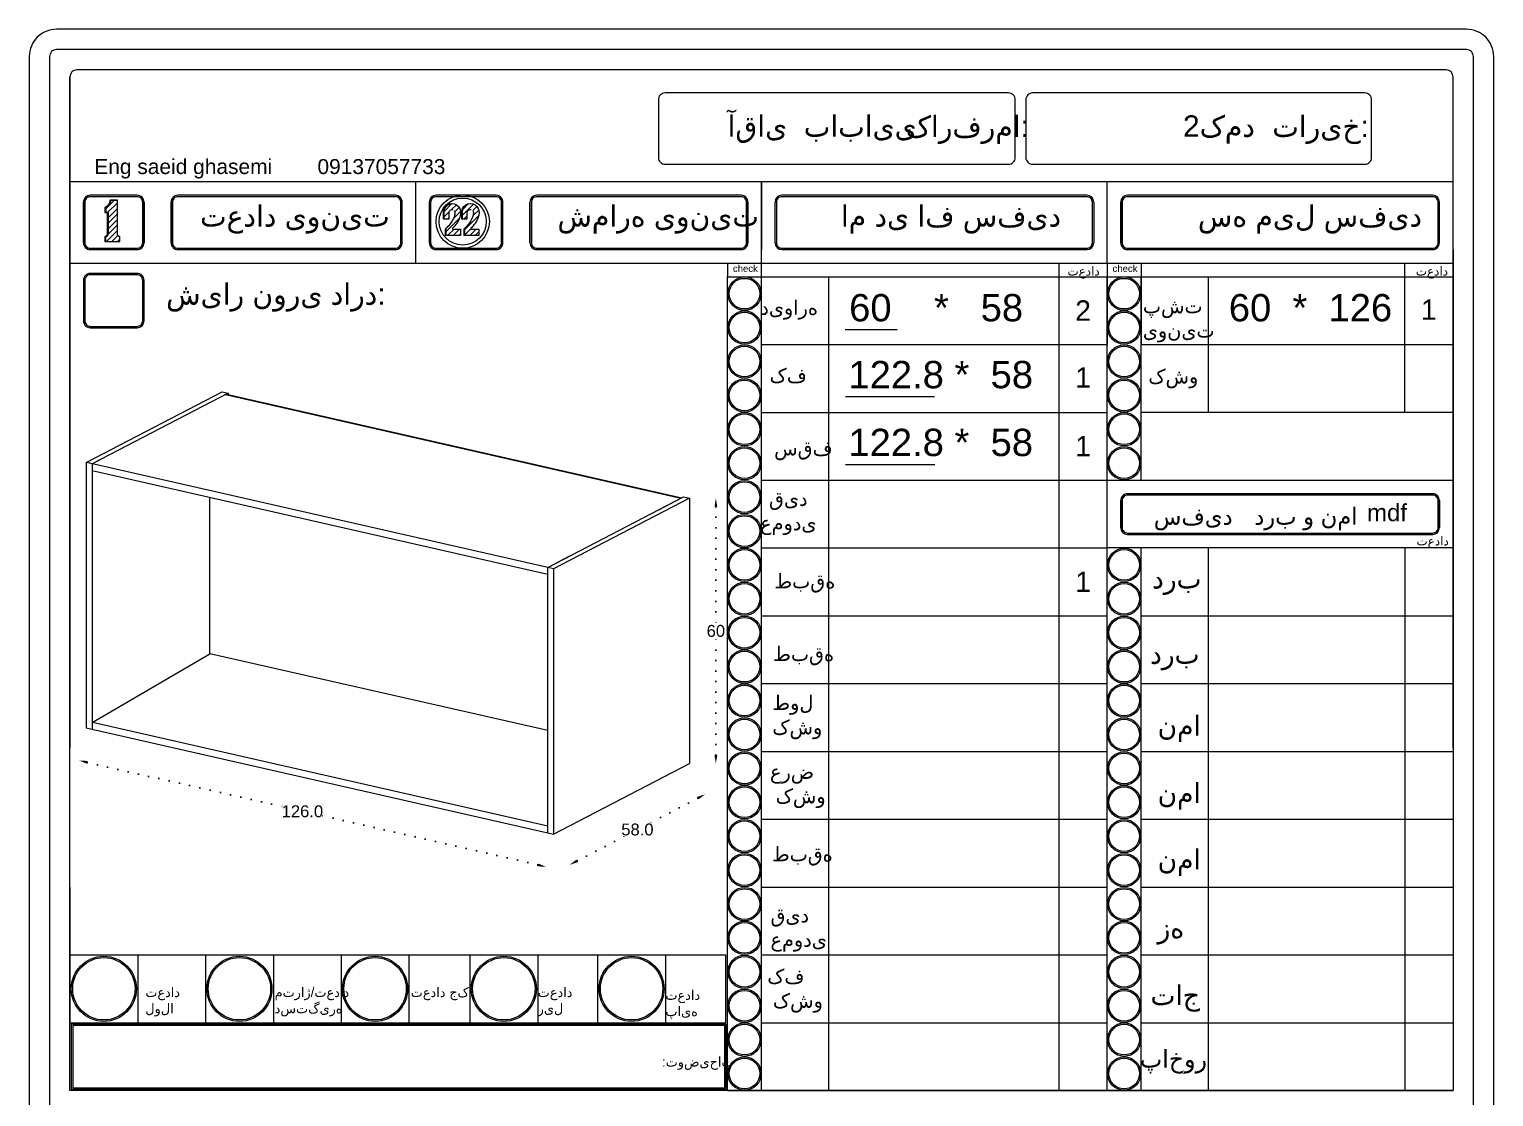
# Model space of a CAD drawing. Header units: inches. Extents: x 9 to 4094, y 4 to 1401.
# Drawn here: x 3194 to 3626, y 925.8 to 1240.6 of the extents above; entities that cross this region are included whole.
import ezdxf

# ---------------------------------------------------------------- set-up
doc = ezdxf.new("R2010")
doc.units = ezdxf.units.IN
doc.header["$MEASUREMENT"] = 0
doc.linetypes.add('ACAD_ISO07W100', pattern=[3, 0, -3])
doc.styles.get("Standard").update_dxf_attribs({"font": 'arial.ttf'})
doc.dimstyles.get("Standard").update_dxf_attribs({"dimtxt": 3.5, "dimasz": 2.5, "dimexe": 0.18, "dimexo": 0.0625, "dimgap": 0.09, "dimtad": 0, "dimtih": 1, "dimtoh": 1, "dimdec": 1, "dimzin": 0, "dimdsep": 46, "dimtxsty": 'Standard', "dimcen": 0.09, "dimse1": 1, "dimse2": 1, "dimadec": 0, "dimazin": 0, "dimtfac": 1, "dimtdec": 1, "dimtix": 1, "dimtofl": 0, "dimtmove": 0, "dimatfit": 3, "dimfxl": 1, "dimtolj": 1, "dimtzin": 0, "dimarcsym": 0})
pattern_1 = [(45, (2680.9458, 1757.3584), (-0.8148213, 0.8148213), [])]

# ---------------------------------------------------------------- blocks, each defined once
blk = doc.blocks.new('*D63')
at = {"color": 0, "linetype": 'ACAD_ISO07W100', "lineweight": -2, "transparency": 16777216}
for p, q in [((3396.51, 1099.75), (3396.51, 1064.99)), ((3396.51, 1026.49), (3396.51, 1061.24))]:
    blk.add_line(p, q, dxfattribs=at)
at = {"color": 0, "transparency": 16777216}
for points in [[(3396.1, 1099.75), (3396.93, 1099.75), (3396.51, 1102.25)], [(3396.1, 1026.49), (3396.93, 1026.49), (3396.51, 1023.99)]]:
    blk.add_solid(points, dxfattribs=at)
at = {"layer": 'Defpoints', "color": 0, "transparency": 16777216}
for p in [(3388.7, 1102.25), (3396.51, 1102.25), (3388.7, 1023.99)]:
    blk.add_point(p, dxfattribs=at)
at = {"color": 0, "lineweight": 20, "transparency": 16777216, "insert": (3396.51, 1063.12), "char_height": 3.5, "attachment_point": 5}
blk.add_mtext('\\A1;60', dxfattribs=at)
blk = doc.blocks.new('*D65')
at = {"color": 0, "linetype": 'ACAD_ISO07W100', "lineweight": -2, "transparency": 16777216}
for p, q in [((3391.17, 1013.8), (3376.98, 1006.43)), ((3355.57, 995.3), (3369.76, 1002.68))]:
    blk.add_line(p, q, dxfattribs=at)
at = {"color": 0, "transparency": 16777216}
for points in [[(3390.98, 1014.17), (3391.36, 1013.43), (3393.39, 1014.96)], [(3355.38, 995.67), (3355.77, 994.93), (3353.35, 994.15)]]:
    blk.add_solid(points, dxfattribs=at)
at = {"layer": 'Defpoints', "color": 0, "transparency": 16777216}
for p in [(3388.7, 1023.99, 95.18), (3348.66, 1003.18, 95.18), (3353.35, 994.15)]:
    blk.add_point(p, dxfattribs=at)
at = {"color": 0, "lineweight": 20, "transparency": 16777216, "insert": (3373.37, 1004.55), "char_height": 3.5, "width": 5.0208, "attachment_point": 5}
blk.add_mtext('\\A1;58.0', dxfattribs=at)
blk = doc.blocks.new('*D64')
at = {"color": 0, "linetype": 'ACAD_ISO07W100', "lineweight": -2, "transparency": 16777216}
for p, q in [((3211.04, 1024.37), (3268.72, 1011.25)), ((3344.03, 994.11), (3280.36, 1008.6))]:
    blk.add_line(p, q, dxfattribs=at)
at = {"color": 0, "transparency": 16777216}
for points in [[(3211.14, 1024.78), (3210.95, 1023.97), (3208.61, 1024.93)], [(3344.13, 994.52), (3343.94, 993.7), (3346.47, 993.56)]]:
    blk.add_solid(points, dxfattribs=at)
at = {"layer": 'Defpoints', "color": 0, "transparency": 16777216}
for p in [(3210.8, 1034.56, -10.58), (3208.61, 1024.93), (3348.66, 1003.18, 95.18)]:
    blk.add_point(p, dxfattribs=at)
at = {"color": 0, "lineweight": 20, "transparency": 16777216, "insert": (3274.54, 1009.92), "char_height": 3.5, "attachment_point": 5}
blk.add_mtext('\\A1;126.0', dxfattribs=at)

msp = doc.modelspace()

# ---------------------------------------------------------------- hatches: boundary and pattern name
at = {"lineweight": 20}
h = msp.add_hatch(dxfattribs=at)
h.set_pattern_fill('ANSI31', color=256, scale=9.218651)
h.set_pattern_definition([(45, (2470.7133, 1729.1835), (-0.8148213, 0.8148213), [])])
h.paths.add_polyline_path([(3220.48, 1179.43), (3220.39, 1179.48), (3220.3, 1179.53), (3220.23, 1179.59), (3220.16, 1179.66), (3220.1, 1179.74), (3220.04, 1179.83), (3220, 1179.92), (3219.98, 1180.02), (3219.96, 1180.12), (3219.95, 1180.22), (3219.95, 1190.14), (3218.09, 1190.14), (3218.06, 1189.91), (3218.01, 1189.68), (3217.95, 1189.46), (3217.86, 1189.24), (3217.76, 1189.03), (3217.63, 1188.83), (3217.49, 1188.64), (3217.34, 1188.47), (3217.17, 1188.31), (3216.99, 1188.16), (3216.79, 1188.04), (3216.59, 1187.92), (3216.59, 1186.52), (3216.99, 1186.52), (3217.3, 1186.5), (3217.3, 1180.25), (3217.29, 1180.16), (3217.26, 1180.06), (3217.23, 1179.97), (3217.19, 1179.88), (3217.14, 1179.8), (3217.08, 1179.72), (3217.01, 1179.65), (3216.94, 1179.59), (3216.86, 1179.54), (3216.77, 1179.49), (3216.68, 1179.45), (3216.59, 1179.43), (3216.59, 1178), (3220.67, 1178), (3220.67, 1179.38), (3220.57, 1179.4)])
h = msp.add_hatch(dxfattribs=at)
h.set_pattern_fill('ANSI31', color=256, scale=9.218651)
h.set_pattern_definition(pattern_1)
h.paths.add_polyline_path([(3321.17, 1181.61), (3318.81, 1181.61), (3318.81, 1181.89), (3319.05, 1182.12), (3319.28, 1182.36), (3319.51, 1182.61), (3319.72, 1182.87), (3319.92, 1183.13), (3320.1, 1183.41), (3320.28, 1183.69), (3320.45, 1183.98), (3320.6, 1184.27), (3320.74, 1184.57), (3320.87, 1184.88), (3320.91, 1185), (3320.99, 1185.19), (3321.05, 1185.39), (3321.1, 1185.59), (3321.14, 1185.79), (3321.17, 1185.99), (3321.2, 1186.19), (3321.21, 1186.4), (3321.2, 1186.61), (3321.19, 1186.81), (3321.17, 1187.01), (3320.97, 1187.71), (3320.59, 1188.32), (3320.04, 1188.8), (3319.45, 1189.07), (3318.83, 1189.16), (3318.12, 1189.06), (3317.47, 1188.76), (3316.93, 1188.28), (3316.55, 1187.68), (3316.35, 1186.99), (3316.36, 1186.28), (3316.36, 1184.63), (3317.84, 1184.63), (3317.84, 1186.79), (3317.97, 1187.05), (3318.17, 1187.24), (3318.4, 1187.36), (3318.67, 1187.4), (3318.83, 1187.37), (3318.93, 1187.36), (3318.94, 1187.36), (3319.09, 1187.33), (3319.33, 1187.21), (3319.52, 1187.03), (3319.64, 1186.8), (3319.69, 1186.54), (3319.69, 1186.37), (3319.68, 1186.2), (3319.67, 1186.04), (3319.64, 1185.87), (3319.61, 1185.71), (3319.57, 1185.54), (3319.52, 1185.38), (3319.47, 1185.23), (3319.4, 1185.07), (3319.33, 1184.92), (3319.26, 1184.75), (3319.09, 1184.43), (3318.92, 1184.11), (3318.74, 1183.81), (3318.54, 1183.51), (3318.34, 1183.22), (3318.12, 1182.93), (3317.89, 1182.66), (3317.65, 1182.39), (3317.4, 1182.13), (3317.15, 1181.88), (3316.88, 1181.64), (3316.88, 1179.82), (3321.17, 1179.82)])
h = msp.add_hatch(dxfattribs=at)
h.set_pattern_fill('ANSI31', color=256, scale=9.218651)
h.set_pattern_definition(pattern_1)
h.paths.add_polyline_path([(3326.61, 1181.61), (3324.26, 1181.61), (3324.26, 1181.89), (3324.5, 1182.12), (3324.73, 1182.36), (3324.95, 1182.61), (3325.16, 1182.87), (3325.36, 1183.13), (3325.55, 1183.41), (3325.72, 1183.69), (3325.89, 1183.98), (3326.04, 1184.27), (3326.18, 1184.57), (3326.31, 1184.88), (3326.36, 1185), (3326.43, 1185.19), (3326.49, 1185.39), (3326.54, 1185.59), (3326.59, 1185.79), (3326.62, 1185.99), (3326.64, 1186.19), (3326.65, 1186.4), (3326.65, 1186.61), (3326.64, 1186.81), (3326.61, 1187.01), (3326.41, 1187.71), (3326.03, 1188.32), (3325.48, 1188.8), (3324.89, 1189.07), (3324.27, 1189.16), (3323.57, 1189.06), (3322.91, 1188.76), (3322.38, 1188.28), (3321.99, 1187.68), (3321.8, 1186.99), (3321.8, 1186.28), (3321.8, 1184.63), (3323.28, 1184.63), (3323.28, 1186.79), (3323.42, 1187.05), (3323.61, 1187.24), (3323.85, 1187.36), (3324.11, 1187.4), (3324.27, 1187.37), (3324.37, 1187.36), (3324.38, 1187.36), (3324.54, 1187.33), (3324.77, 1187.21), (3324.96, 1187.03), (3325.09, 1186.8), (3325.13, 1186.54), (3325.13, 1186.37), (3325.12, 1186.2), (3325.11, 1186.04), (3325.08, 1185.87), (3325.05, 1185.71), (3325.01, 1185.54), (3324.97, 1185.38), (3324.91, 1185.23), (3324.85, 1185.07), (3324.78, 1184.92), (3324.7, 1184.75), (3324.54, 1184.43), (3324.36, 1184.11), (3324.18, 1183.81), (3323.98, 1183.51), (3323.78, 1183.22), (3323.56, 1182.93), (3323.33, 1182.66), (3323.09, 1182.39), (3322.85, 1182.13), (3322.59, 1181.88), (3322.32, 1181.64), (3322.32, 1179.82), (3326.61, 1179.82)])

# ---------------------------------------------------------------- linework, layer by layer
for p, q in [((3205.97, 927.59), (3205.97, 1226.55)), ((3613.97, 1195.59), (3205.97, 1195.59)), ((3205.97, 1016.6), (3205.97, 1195.59)), ((3307.97, 1171.59), (3307.97, 1195.59)), ((3409.97, 1171.59), (3409.97, 1195.59)), ((3409.97, 1195.59), (3409.97, 1175.59)), ((3511.97, 1171.59), (3511.97, 1195.59)), ((3209.97, 1177.59), (3209.97, 1189.59)), ((3225.82, 1191.59), (3211.97, 1191.59)), ((3227.82, 1189.59), (3227.82, 1177.59)), ((3235.82, 1177.59), (3235.82, 1189.59)), ((3301.97, 1191.59), (3237.82, 1191.59)), ((3303.97, 1177.59), (3303.97, 1189.59)), ((3311.97, 1189.59), (3311.97, 1177.59)), ((3331.68, 1191.59), (3313.97, 1191.59)), ((3333.68, 1177.59), (3333.68, 1189.59)), ((3341.68, 1177.59), (3341.68, 1189.59)), ((3403.97, 1191.59), (3343.68, 1191.59)), ((3405.97, 1189.59), (3405.97, 1177.59)), ((3413.97, 1177.59), (3413.97, 1189.59)), ((3505.97, 1191.59), (3415.97, 1191.59)), ((3507.97, 1189.59), (3507.97, 1177.59)), ((3515.97, 1177.59), (3515.97, 1189.59)), ((3607.97, 1191.59), (3517.97, 1191.59)), ((3609.97, 1177.59), (3609.97, 1189.59)), ((3216.59, 1187.92), (3216.59, 1186.52)), ((3211.97, 1175.59), (3225.82, 1175.59)), ((3216.59, 1178), (3220.67, 1178)), ((3301.97, 1175.59), (3237.82, 1175.59)), ((3313.97, 1175.59), (3331.68, 1175.59)), ((3403.97, 1175.59), (3343.68, 1175.59)), ((3415.97, 1175.59), (3505.97, 1175.59)), ((3517.97, 1175.59), (3607.97, 1175.59)), ((3613.97, 1175.59), (3613.97, 927.59)), ((3205.97, 1171.59), (3613.97, 1171.59)), ((3399.97, 1171.59), (3399.97, 1167.59)), ((3409.97, 927.59), (3409.97, 1171.59)), ((3497.8, 927.59), (3497.8, 1171.59)), ((3511.97, 1171.59), (3511.97, 1147.59)), ((3521.97, 1171.59), (3521.97, 1147.59)), ((3599.76, 1127.59), (3599.76, 1171.59)), ((3399.97, 1167.59), (3613.97, 1167.59)), ((3399.97, 927.59), (3399.97, 1167.59)), ((3429.78, 1167.59), (3429.78, 927.59)), ((3511.97, 1011.59), (3511.97, 1167.59)), ((3511.97, 927.59), (3511.97, 1167.59)), ((3521.97, 1107.59), (3521.97, 1167.59)), ((3521.97, 1107.59), (3521.97, 1167.59)), ((3521.97, 1167.59), (3521.97, 1147.59)), ((3541.78, 1167.59), (3541.78, 1127.59)), ((3434.68, 1151.98), (3450, 1151.98)), ((3409.97, 1147.59), (3511.97, 1147.59)), ((3521.97, 1147.59), (3613.97, 1147.59)), ((3252.62, 1133.23, 105.76), (3252.62, 1132.85, 105.76)), ((3434.8, 1132.25), (3460.99, 1132.25)), ((3409.97, 1127.59), (3511.97, 1127.59)), ((3613.97, 1127.59), (3521.97, 1127.59)), ((3613.97, 1127.59), (3593.97, 1127.59)), ((3434.8, 1112.25), (3461.15, 1112.25)), ((3409.97, 1107.59), (3613.97, 1107.59)), ((3607.97, 1103.59), (3517.97, 1103.59)), ((3515.97, 1093.59), (3515.97, 1101.59)), ((3609.97, 1101.59), (3609.97, 1093.59)), ((3607.97, 1091.59), (3517.97, 1091.59)), ((3409.97, 1087.59), (3511.97, 1087.59)), ((3613.97, 1087.59), (3511.97, 1087.59)), ((3521.97, 927.59), (3521.97, 1087.59)), ((3541.78, 1087.59), (3541.78, 927.59)), ((3599.76, 1087.59), (3599.76, 927.59)), ((3409.97, 1067.59), (3511.97, 1067.59)), ((3409.97, 1067.59), (3429.78, 1067.59)), ((3409.97, 1067.59), (3511.97, 1067.59)), ((3478.49, 1067.59), (3511.97, 1067.59)), ((3521.97, 1067.59), (3613.97, 1067.59)), ((3409.97, 1047.59), (3429.78, 1047.59)), ((3409.97, 1047.59), (3511.97, 1047.59)), ((3521.97, 1047.59), (3613.97, 1047.59)), ((3521.97, 1047.59), (3613.97, 1047.59)), ((3409.97, 1027.59), (3511.97, 1027.59)), ((3521.97, 1027.59), (3613.97, 1027.59)), ((3409.97, 1007.59), (3511.97, 1007.59)), ((3497.8, 1007.59), (3511.97, 1007.59)), ((3521.97, 1007.59), (3613.97, 1007.59)), ((3205.97, 987.59), (3205.97, 947.59)), ((3205.97, 987.59), (3205.97, 947.59)), ((3409.97, 987.59), (3511.97, 987.59)), ((3497.8, 987.59), (3511.97, 987.59)), ((3521.97, 987.59), (3613.97, 987.59)), ((3521.97, 987.59), (3613.97, 987.59)), ((3205.97, 967.59), (3399.35, 967.59)), ((3225.97, 967.59), (3225.97, 947.59)), ((3245.97, 967.59), (3245.97, 947.59)), ((3265.97, 967.59), (3265.97, 947.59)), ((3285.97, 967.59), (3285.97, 947.59)), ((3305.97, 967.59), (3305.97, 947.59)), ((3323.96, 967.59), (3323.96, 947.59)), ((3343.96, 967.59), (3343.96, 947.59)), ((3361.64, 967.59), (3361.64, 947.59)), ((3381.64, 967.59), (3381.64, 947.59)), ((3399.35, 967.59), (3399.35, 947.59)), ((3409.97, 967.59), (3511.97, 967.59)), ((3409.97, 967.59), (3511.97, 967.59)), ((3497.8, 967.59), (3511.97, 967.59)), ((3521.97, 967.59), (3613.97, 967.59)), ((3521.97, 967.59), (3613.97, 967.59)), ((3205.97, 947.59), (3399.35, 947.59)), ((3409.97, 947.59), (3511.97, 947.59)), ((3409.97, 947.59), (3511.97, 947.59)), ((3497.8, 947.59), (3511.97, 947.59)), ((3521.97, 947.59), (3613.97, 947.59)), ((3521.97, 947.59), (3613.97, 947.59)), ((3399.97, 927.59), (3205.97, 927.59)), ((3399.97, 927.59), (3511.97, 927.59)), ((3399.97, 927.59), (3511.97, 927.59)), ((3399.97, 927.59), (3613.97, 927.59))]:
    msp.add_line(p, q, dxfattribs=at)
at = {"linetype": 'Continuous', "lineweight": 20, "extrusion": (2.77556e-16, 0.938981, 0.34397)}
for p, q in [((3210.8, 1112.82), (3250.86, 1133.63)), ((3252.62, 1133.23), (3212.56, 1112.42)), ((3250.86, 1133.63, 105.76), (3252.62, 1133.23, 105.76)), ((3386.21, 1102.27, 105.76), (3251.89, 1132.85, 105.76)), ((3251.89, 1132.85, 105.76), (3386.21, 1102.27, 105.76)), ((3252.11, 1132.97, 105.76), (3386.43, 1102.38, 105.76)), ((3212.56, 1112.42), (3210.8, 1112.82)), ((3210.8, 1112.82), (3210.8, 1034.56)), ((3346.9, 1081.84, 105.76), (3210.82, 1112.83, 105.76)), ((3212.56, 1112.42), (3216.28, 1114.35)), ((3212.56, 1112.42), (3212.56, 1034.15)), ((3212.56, 1110.45, 105.76), (3346.9, 1079.86, 105.76)), ((3247.25, 1056.42), (3247.25, 1102.55)), ((3346.9, 1081.84, 105.76), (3386.94, 1102.65, 105.76)), ((3388.7, 1102.25, 105.76), (3348.66, 1081.44, 105.76)), ((3379.66, 1098.87, 105.76), (3386.21, 1102.27, 105.76)), ((3386.43, 1102.38, 105.76), (3386.21, 1102.27, 105.76)), ((3386.94, 1102.65, 105.76), (3388.7, 1102.25, 105.76)), ((3388.7, 1102.25, 105.76), (3388.7, 1023.99, 105.76)), ((3346.9, 1081.84, 105.76), (3353.45, 1085.25, 105.76)), ((3348.66, 1081.44, 105.76), (3346.9, 1081.84, 105.76)), ((3346.9, 1003.58, 105.76), (3346.9, 1081.84, 105.76)), ((3346.9, 1079.86, 105.76), (3346.9, 1081.84, 105.76)), ((3348.66, 1081.44, 105.76), (3348.66, 1003.18, 105.76)), ((3212.56, 1036.14), (3247.25, 1056.42, 105.76)), ((3346.9, 1033.73, 105.76), (3247.25, 1056.42, 105.76)), ((3210.8, 1034.57, 105.76), (3346.9, 1003.58, 105.76)), ((3346.9, 1005.56, 105.76), (3212.58, 1036.15, 105.76)), ((3348.66, 1003.18, 105.76), (3388.7, 1023.99, 105.76)), ((3346.9, 1003.58, 105.76), (3348.66, 1003.18, 105.76))]:
    msp.add_line(p, q, dxfattribs=at)
at = {"lineweight": 20}
for points in [[(3201.97, 634.55), (3617.97, 634.55, 0.414214), (3625.97, 642.55), (3625.97, 1232.55, 0.414214), (3617.97, 1240.55), (3201.97, 1240.55, 0.414214), (3193.97, 1232.55), (3193.97, 642.55, 0.414214)], [(3201.97, 640.55), (3617.97, 640.55, 0.414214), (3619.97, 642.55), (3619.97, 1232.55, 0.414214), (3617.97, 1234.55), (3201.97, 1234.55, 0.414214), (3199.97, 1232.55), (3199.97, 642.55, 0.414214)], [(3484.82, 1219.8, 0.414214), (3482.82, 1221.8), (3381.58, 1221.8, 0.414214), (3379.58, 1219.8), (3379.58, 1202.76, 0.414214), (3381.58, 1200.76), (3482.82, 1200.76, 0.414214), (3484.82, 1202.76)], [(3489.96, 1200.76), (3587.96, 1200.76, 0.414214), (3589.96, 1202.76), (3589.96, 1219.8, 0.414214), (3587.96, 1221.8), (3489.96, 1221.8, 0.414214), (3487.96, 1219.8), (3487.96, 1202.76, 0.414214)], [(3589.96, 1219.8, 0.414214), (3587.96, 1221.8), (3489.96, 1221.8, 0.414214), (3487.96, 1219.8), (3487.96, 1202.76, 0.414214), (3489.96, 1200.76), (3587.96, 1200.76, 0.414214), (3589.96, 1202.76)], [(3227.82, 1189.59, 0.414214), (3225.82, 1191.59), (3211.97, 1191.59, 0.414214), (3209.97, 1189.59), (3209.97, 1177.59, 0.414214), (3211.97, 1175.59), (3225.82, 1175.59, 0.414214), (3227.82, 1177.59)], [(3227.42, 1189.59, 0.414214), (3225.82, 1191.19), (3211.97, 1191.19, 0.414214), (3210.37, 1189.59), (3210.37, 1177.59, 0.414214), (3211.97, 1175.99), (3225.82, 1175.99, 0.414214), (3227.42, 1177.59)], [(3303.97, 1189.59, 0.414214), (3301.97, 1191.59), (3237.82, 1191.59, 0.414214), (3235.82, 1189.59), (3235.82, 1177.59, 0.414214), (3237.82, 1175.59), (3301.97, 1175.59, 0.414214), (3303.97, 1177.59)], [(3303.57, 1189.59, 0.414214), (3301.97, 1191.19), (3237.82, 1191.19, 0.414214), (3236.22, 1189.59), (3236.22, 1177.59, 0.414214), (3237.82, 1175.99), (3301.97, 1175.99, 0.414214), (3303.57, 1177.59)], [(3333.68, 1189.59, 0.414214), (3331.68, 1191.59), (3313.97, 1191.59, 0.414214), (3311.97, 1189.59), (3311.97, 1177.59, 0.414214), (3313.97, 1175.59), (3331.68, 1175.59, 0.414214), (3333.68, 1177.59)], [(3333.28, 1189.59, 0.414214), (3331.68, 1191.19), (3313.97, 1191.19, 0.414214), (3312.37, 1189.59), (3312.37, 1177.59, 0.414214), (3313.97, 1175.99), (3331.68, 1175.99, 0.414214), (3333.28, 1177.59)], [(3405.97, 1189.59, 0.414214), (3403.97, 1191.59), (3343.68, 1191.59, 0.414214), (3341.68, 1189.59), (3341.68, 1177.59, 0.414214), (3343.68, 1175.59), (3403.97, 1175.59, 0.414214), (3405.97, 1177.59)], [(3405.57, 1189.59, 0.414214), (3403.97, 1191.19), (3343.68, 1191.19, 0.414214), (3342.08, 1189.59), (3342.08, 1177.59, 0.414214), (3343.68, 1175.99), (3403.97, 1175.99, 0.414214), (3405.57, 1177.59)], [(3507.57, 1189.59, 0.414214), (3505.97, 1191.19), (3415.97, 1191.19, 0.414214), (3414.37, 1189.59), (3414.37, 1177.59, 0.414214), (3415.97, 1175.99), (3505.97, 1175.99, 0.414214), (3507.57, 1177.59)], [(3609.97, 1189.59, 0.414214), (3607.97, 1191.59), (3517.97, 1191.59, 0.414214), (3515.97, 1189.59), (3515.97, 1177.59, 0.414214), (3517.97, 1175.59), (3607.97, 1175.59, 0.414214), (3609.97, 1177.59)], [(3609.57, 1189.59, 0.414214), (3607.97, 1191.19), (3517.97, 1191.19, 0.414214), (3516.37, 1189.59), (3516.37, 1177.59, 0.414214), (3517.97, 1175.99), (3607.97, 1175.99, 0.414214), (3609.57, 1177.59)], [(3227.82, 1166.55, 0.414214), (3225.82, 1168.55), (3211.97, 1168.55, 0.414214), (3209.97, 1166.55), (3209.97, 1154.55, 0.414214), (3211.97, 1152.55), (3225.82, 1152.55, 0.414214), (3227.82, 1154.55)], [(3227.82, 1166.55, 0.414214), (3225.82, 1168.55), (3211.97, 1168.55, 0.414214), (3209.97, 1166.55), (3209.97, 1154.55, 0.414214), (3211.97, 1152.55), (3225.82, 1152.55, 0.414214), (3227.82, 1154.55)], [(3227.42, 1166.55, 0.414214), (3225.82, 1168.15), (3211.97, 1168.15, 0.414214), (3210.37, 1166.55), (3210.37, 1154.55, 0.414214), (3211.97, 1152.95), (3225.82, 1152.95, 0.414214), (3227.42, 1154.55)], [(3227.42, 1166.55, 0.414214), (3225.82, 1168.15), (3211.97, 1168.15, 0.414214), (3210.37, 1166.55), (3210.37, 1154.55, 0.414214), (3211.97, 1152.95), (3225.82, 1152.95, 0.414214), (3227.42, 1154.55)], [(3609.97, 1101.59, 0.414214), (3607.97, 1103.59), (3517.97, 1103.59, 0.414214), (3515.97, 1101.59), (3515.97, 1093.59, 0.414214), (3517.97, 1091.59), (3607.97, 1091.59, 0.414214), (3609.97, 1093.59)], [(3609.57, 1101.59, 0.414214), (3607.97, 1103.19), (3517.97, 1103.19, 0.414214), (3516.37, 1101.59), (3516.37, 1093.59, 0.414214), (3517.97, 1091.99), (3607.97, 1091.99, 0.414214), (3609.57, 1093.59)]]:
    msp.add_lwpolyline(points, format="xyb", close=True, dxfattribs=at)
for points in [[(3613.97, 1028.53), (3613.97, 1226.55, 0.414214), (3611.97, 1228.55), (3207.97, 1228.55, 0.414214), (3205.97, 1226.55), (3205.97, 1028.53)], [(3484.82, 1219.8, 0.414214), (3482.82, 1221.8), (3381.58, 1221.8, 0.414214), (3379.58, 1219.8), (3379.58, 1202.76, 0.414214), (3381.58, 1200.76), (3482.82, 1200.76, 0.414214), (3484.82, 1202.76), (3484.82, 1219.8)]]:
    msp.add_lwpolyline(points, format="xyb", dxfattribs=at)
for points in [[(3216.27, 1177.94), (3220.67, 1177.94), (3220.67, 1178), (3220.67, 1179.38), (3220.57, 1179.4), (3220.48, 1179.43), (3220.39, 1179.48), (3220.3, 1179.53), (3220.23, 1179.59), (3220.16, 1179.66), (3220.1, 1179.74), (3220.04, 1179.83), (3220, 1179.92), (3219.98, 1180.02), (3219.96, 1180.12), (3219.95, 1180.22), (3219.95, 1190.14), (3219.95, 1190.2), (3217.79, 1190.2), (3217.76, 1189.96), (3217.71, 1189.73), (3217.64, 1189.51), (3217.56, 1189.29), (3217.45, 1189.08), (3217.33, 1188.88), (3217.19, 1188.69), (3217.03, 1188.51), (3216.86, 1188.35), (3216.67, 1188.2), (3216.48, 1188.07), (3216.27, 1187.96), (3216.27, 1186.52), (3216.59, 1186.52), (3216.99, 1186.52), (3216.99, 1180.22), (3216.98, 1180.12), (3216.96, 1180.02), (3216.92, 1179.93), (3216.88, 1179.84), (3216.83, 1179.76), (3216.77, 1179.68), (3216.7, 1179.61), (3216.62, 1179.55), (3216.54, 1179.49), (3216.46, 1179.44), (3216.36, 1179.41), (3216.27, 1179.38), (3216.27, 1177.94), (3216.59, 1178), (3216.59, 1179.43), (3216.68, 1179.45), (3216.77, 1179.49), (3216.86, 1179.54), (3216.94, 1179.59), (3217.01, 1179.65), (3217.08, 1179.72), (3217.14, 1179.8), (3217.19, 1179.88), (3217.23, 1179.97), (3217.26, 1180.06), (3217.29, 1180.16), (3217.3, 1180.25), (3217.3, 1186.5), (3216.99, 1186.52)], [(3216.27, 1187.96), (3216.59, 1187.92), (3216.79, 1188.04), (3216.99, 1188.16), (3217.17, 1188.31), (3217.34, 1188.47), (3217.49, 1188.64), (3217.63, 1188.83), (3217.76, 1189.03), (3217.86, 1189.24), (3217.95, 1189.46), (3218.01, 1189.68), (3218.06, 1189.91), (3218.09, 1190.14)], [(3217.79, 1190.2), (3218.09, 1190.14), (3219.95, 1190.14)], [(3316.17, 1184.63), (3316.17, 1186.29), (3316.16, 1187.01), (3316.36, 1187.71), (3316.75, 1188.32), (3317.29, 1188.8), (3317.95, 1189.1), (3318.67, 1189.2), (3319.38, 1189.1), (3319.45, 1189.07), (3320.04, 1188.8), (3320.59, 1188.32), (3320.97, 1187.71), (3321.17, 1187.01), (3321.19, 1186.81), (3321.2, 1186.61), (3321.21, 1186.4), (3321.2, 1186.19), (3321.17, 1185.99), (3321.14, 1185.79), (3321.1, 1185.59), (3321.05, 1185.39), (3320.99, 1185.19), (3320.91, 1185), (3320.87, 1184.88), (3320.74, 1184.57), (3320.6, 1184.27), (3320.45, 1183.98), (3320.28, 1183.69), (3320.1, 1183.41), (3319.92, 1183.13), (3319.72, 1182.87), (3319.51, 1182.61), (3319.28, 1182.36), (3319.05, 1182.12), (3318.81, 1181.89), (3318.81, 1181.61), (3321.17, 1181.61), (3321.17, 1179.82), (3321.17, 1179.77), (3316.7, 1179.77)], [(3316.36, 1184.63), (3316.36, 1186.28), (3316.35, 1186.99), (3316.55, 1187.68), (3316.93, 1188.28), (3317.47, 1188.76), (3318.12, 1189.06), (3318.83, 1189.16), (3319.45, 1189.07)], [(3321.61, 1184.63), (3321.61, 1186.29), (3321.61, 1187.01), (3321.81, 1187.71), (3322.19, 1188.32), (3322.74, 1188.8), (3323.39, 1189.1), (3324.11, 1189.2), (3324.83, 1189.1), (3324.89, 1189.07), (3325.48, 1188.8), (3326.03, 1188.32), (3326.41, 1187.71), (3326.61, 1187.01), (3326.64, 1186.81), (3326.65, 1186.61), (3326.65, 1186.4), (3326.64, 1186.19), (3326.62, 1185.99), (3326.59, 1185.79), (3326.54, 1185.59), (3326.49, 1185.39), (3326.43, 1185.19), (3326.36, 1185), (3326.31, 1184.88), (3326.18, 1184.57), (3326.04, 1184.27), (3325.89, 1183.98), (3325.72, 1183.69), (3325.55, 1183.41), (3325.36, 1183.13), (3325.16, 1182.87), (3324.95, 1182.61), (3324.73, 1182.36), (3324.5, 1182.12), (3324.26, 1181.89), (3324.26, 1181.61), (3326.61, 1181.61), (3326.61, 1179.82), (3326.61, 1179.77), (3322.14, 1179.77)], [(3321.8, 1184.63), (3321.8, 1186.28), (3321.8, 1186.99), (3321.99, 1187.68), (3322.38, 1188.28), (3322.91, 1188.76), (3323.57, 1189.06), (3324.27, 1189.16), (3324.89, 1189.07)], [(3316.17, 1184.63), (3316.36, 1184.63), (3317.84, 1184.63), (3317.84, 1186.75), (3317.85, 1186.82), (3317.98, 1187.06), (3318.17, 1187.24), (3318.41, 1187.36), (3318.67, 1187.4), (3318.83, 1187.38), (3318.93, 1187.36), (3318.94, 1187.36)], [(3319.36, 1187.05), (3319.49, 1186.82), (3319.53, 1186.56), (3319.53, 1186.39), (3319.53, 1186.22), (3319.51, 1186.05), (3319.49, 1185.88), (3319.45, 1185.72), (3319.41, 1185.55), (3319.37, 1185.39), (3319.31, 1185.23), (3319.25, 1185.08), (3319.17, 1184.92), (3319.1, 1184.75), (3318.93, 1184.42), (3318.76, 1184.11), (3318.57, 1183.8), (3318.37, 1183.5), (3318.17, 1183.2), (3317.95, 1182.91), (3317.72, 1182.64), (3317.48, 1182.37), (3317.23, 1182.11), (3316.97, 1181.86), (3316.7, 1181.61), (3316.7, 1179.77), (3316.88, 1179.82), (3321.17, 1179.82)], [(3321.52, 1184.63), (3321.71, 1184.63), (3323.19, 1184.63), (3323.19, 1186.75), (3323.2, 1186.82), (3323.32, 1187.06), (3323.52, 1187.24), (3323.75, 1187.36), (3324.02, 1187.4), (3324.18, 1187.38), (3324.28, 1187.36), (3324.29, 1187.36)], [(3324.8, 1187.05), (3324.93, 1186.82), (3324.98, 1186.56), (3324.98, 1186.39), (3324.97, 1186.22), (3324.95, 1186.05), (3324.93, 1185.88), (3324.9, 1185.72), (3324.86, 1185.55), (3324.81, 1185.39), (3324.75, 1185.23), (3324.69, 1185.08), (3324.62, 1184.92), (3324.54, 1184.75), (3324.38, 1184.42), (3324.2, 1184.11), (3324.01, 1183.8), (3323.82, 1183.5), (3323.61, 1183.2), (3323.39, 1182.91), (3323.16, 1182.64), (3322.92, 1182.37), (3322.67, 1182.11), (3322.41, 1181.86), (3322.14, 1181.61), (3322.14, 1179.77), (3322.32, 1179.82), (3326.61, 1179.82)], [(3316.7, 1181.61), (3316.88, 1181.64), (3316.88, 1179.82)], [(3322.14, 1181.61), (3322.32, 1181.64), (3322.32, 1179.82)]]:
    msp.add_lwpolyline(points, dxfattribs=at)
for points in [[(3399.97, 927.59), (3205.97, 927.59), (3205.97, 1171.59), (3613.97, 1171.59), (3613.97, 927.59)], [(3205.97, 1171.59), (3613.97, 1171.59), (3613.97, 927.59), (3205.97, 927.59)], [(3399.57, 947.19), (3206.37, 947.19), (3206.37, 927.99), (3399.57, 927.99)], [(3399.17, 946.79), (3206.77, 946.79), (3206.77, 928.39), (3399.17, 928.39)]]:
    msp.add_lwpolyline(points, close=True, dxfattribs=at)
for centre, radius in [((3321.83, 1183.85), 7.86), ((3321.83, 1183.85), 6.94), ((3404.97, 1162.59), 4.92), ((3404.97, 1162.59), 4.52), ((3516.97, 1162.59), 4.92), ((3516.97, 1162.59), 4.52), ((3404.97, 1152.59), 4.92), ((3404.97, 1152.59), 4.52), ((3516.97, 1152.59), 4.92), ((3516.97, 1152.59), 4.52), ((3404.97, 1142.59), 4.92), ((3404.97, 1142.59), 4.52), ((3516.97, 1142.59), 4.92), ((3516.97, 1142.59), 4.52), ((3404.97, 1132.59), 4.92), ((3404.97, 1132.59), 4.52), ((3516.97, 1132.59), 4.92), ((3516.97, 1132.59), 4.52), ((3404.97, 1122.59), 4.92), ((3404.97, 1122.59), 4.52), ((3516.97, 1122.59), 4.92), ((3516.97, 1122.59), 4.52), ((3404.97, 1112.59), 4.92), ((3404.97, 1112.59), 4.52), ((3516.97, 1112.59), 4.92), ((3516.97, 1112.59), 4.52), ((3404.97, 1102.59), 4.92), ((3404.97, 1102.59), 4.52), ((3404.97, 1092.59), 4.92), ((3404.97, 1092.59), 4.52), ((3404.97, 1082.59), 4.92), ((3404.97, 1082.59), 4.52), ((3516.97, 1082.59), 4.92), ((3516.97, 1082.59), 4.52), ((3404.97, 1072.59), 4.92), ((3404.97, 1072.59), 4.52), ((3516.97, 1072.59), 4.92), ((3516.97, 1072.59), 4.52), ((3404.97, 1062.59), 4.92), ((3404.97, 1062.59), 4.52), ((3516.97, 1062.59), 4.92), ((3516.97, 1062.59), 4.52), ((3404.97, 1052.59), 4.92), ((3404.97, 1052.59), 4.52), ((3516.97, 1052.59), 4.92), ((3516.97, 1052.59), 4.52), ((3404.97, 1042.59), 4.92), ((3404.97, 1042.59), 4.52), ((3516.97, 1042.59), 4.92), ((3516.97, 1042.59), 4.52), ((3404.97, 1032.59), 4.92), ((3404.97, 1032.59), 4.52), ((3516.97, 1032.59), 4.92), ((3516.97, 1032.59), 4.52), ((3404.97, 1022.59), 4.92), ((3404.97, 1022.59), 4.52), ((3516.97, 1022.59), 4.92), ((3516.97, 1022.59), 4.52), ((3404.97, 1012.59), 4.92), ((3404.97, 1012.59), 4.52), ((3516.97, 1012.59), 4.92), ((3516.97, 1012.59), 4.52), ((3404.97, 1002.59), 4.92), ((3404.97, 1002.59), 4.52), ((3516.97, 1002.59), 4.92), ((3516.97, 1002.59), 4.52), ((3404.97, 992.59), 4.92), ((3404.97, 992.59), 4.52), ((3516.97, 992.59), 4.92), ((3516.97, 992.59), 4.52), ((3404.97, 982.59), 4.92), ((3404.97, 982.59), 4.52), ((3516.97, 982.59), 4.92), ((3516.97, 982.59), 4.52), ((3404.97, 972.59), 4.92), ((3404.97, 972.59), 4.52), ((3516.97, 972.59), 4.92), ((3516.97, 972.59), 4.52), ((3215.97, 957.59), 9.6), ((3215.97, 957.59), 9.2), ((3255.97, 957.59), 9.6), ((3255.97, 957.59), 9.2), ((3295.97, 957.59), 9.6), ((3295.97, 957.59), 9.2), ((3333.96, 957.59), 9.6), ((3333.96, 957.59), 9.2), ((3371.64, 957.59), 9.6), ((3371.64, 957.59), 9.2), ((3404.97, 962.59), 4.92), ((3404.97, 962.59), 4.52), ((3516.97, 962.59), 4.92), ((3516.97, 962.59), 4.52), ((3404.97, 952.59), 4.92), ((3404.97, 952.59), 4.52), ((3516.97, 952.59), 4.92), ((3516.97, 952.59), 4.52), ((3404.97, 942.59), 4.92), ((3404.97, 942.59), 4.52), ((3516.97, 942.59), 4.92), ((3516.97, 942.59), 4.52), ((3404.97, 932.59), 4.92), ((3516.97, 932.59), 4.92), ((3404.97, 932.59), 4.52), ((3516.97, 932.59), 4.52)]:
    msp.add_circle(centre, radius, dxfattribs=at)
for centre, start, end in [((3211.97, 1189.59), 90, 180), ((3225.82, 1189.59), 0, 90), ((3237.82, 1189.59), 90, 180), ((3301.97, 1189.59), 0, 90), ((3313.97, 1189.59), 90, 180), ((3331.68, 1189.59), 0, 90), ((3343.68, 1189.59), 90, 180), ((3403.97, 1189.59), 0, 90), ((3415.97, 1189.59), 90, 180), ((3505.97, 1189.59), 0, 90), ((3517.97, 1189.59), 90, 180), ((3607.97, 1189.59), 0, 90), ((3211.97, 1177.59), 180, 270), ((3225.82, 1177.59), 270, 0), ((3237.82, 1177.59), 180, 270), ((3301.97, 1177.59), 270, 0), ((3313.97, 1177.59), 180, 270), ((3331.68, 1177.59), 270, 0), ((3343.68, 1177.59), 180, 270), ((3403.97, 1177.59), 270, 0), ((3415.97, 1177.59), 180, 270), ((3505.97, 1177.59), 270, 0), ((3517.97, 1177.59), 180, 270), ((3607.97, 1177.59), 270, 0), ((3517.97, 1101.59), 90, 180), ((3607.97, 1101.59), 0, 90), ((3517.97, 1093.59), 180, 270), ((3607.97, 1093.59), 270, 0)]:
    msp.add_arc(centre, 2, start, end, dxfattribs=at)

# ---------------------------------------------------------------- texts
at = {"lineweight": 20, "attachment_point": 1}
for s, width, gutter_width, heights, insert, char_height in [('آقای  بابایی', 53.2215, 164.79, [0], (3399.96, 1215.17), 6.3113), ('{\\fArial|b0|i0|c178|p34;کارفرما:}', 0.2338, 164.79, [0], (3452.52, 1215.1), 6.3113), (' 2کمد', 27.9316, 164.79, [0], (3531.87, 1215.17), 6.311), ('تاریخ:', 0.2338, 164.79, [0], (3560.65, 1215.1), 6.311), ('{\\fArial|b0|i0|c178|p34;Eng saeid ghasemi}', 79.2452, 164.79, [0], (3213.15, 1202.28), 4.4179), ('{\\fArial|b0|i0|c178|p34;09137057733 }', 65.4498, 164.79, [0], (3278.98, 1202.28), 4.4179), ('{\\fArial|b0|i0|c178|p34;تعداد یونیت}', 65.4498, 164.79, [0], (3244.35, 1188.7), 6.3113), ('{\\fArial|b0|i0|c178|p34;شماره یونیت}', 65.4498, 164.79, [0], (3349.78, 1188.7), 6.3113), ('{\\fArial|b0|i0|c178|p34;ام دی اف سفید}', 65.4498, 164.79, [0], (3433.39, 1188.7), 6.3113), ('{\\fArial|b0|i0|c178|p34;سه میل سفید}', 65.4498, 164.79, [0], (3538.71, 1188.7), 6.3113), ('{\\fArial|b0|i0|c178|p34;check}', 8.1204, 164.79, [0], (3401.55, 1171.01), 2.0101), ('{\\fArial|b0|i0|c178|p34;check}', 8.423, 164.79, [0], (3513.55, 1171.01), 2.0101), ('{\\fArial|b0|i0|c178|p34;تعداد }', 11.7486, 164.79, [0], (3500.22, 1170.6), 2.6665), ('{\\fArial|b0|i0|c178|p34;تعداد }', 10.9902, 164.79, [0], (3602.98, 1170.6), 2.6665), ('{\\fArial|b0|i0|c178|p34;شیار نوری دارد:}', 65.4498, 164.79, [0], (3234.35, 1165.66), 6.3113), ('{\\fArial|b0|i0|c178|p34;شیار نوری دارد:}', 65.4498, 164.79, [0], (3234.35, 1165.66), 6.3113), ('60    *   58', 65.2593, 462.54, [8.23], (3435.82, 1162.48), 8.0603), ('60  *  126', 51.9382, 462.54, [8.23], (3547.82, 1162.48), 8.06), ('{\\fArial|b0|i0|c178|p34;دیواره }', 17.3175, 247.18, [0], (3409.62, 1160.67), 4.3074), ('2{\\fArial|b0|i0|c178|p34; }', 8.5903, 164.79, [0], (3502.5, 1160.61), 6), ('2{\\fArial|b0|i0|c178|p34; }', 8.5903, 164.79, [0], (3502.5, 1160.61), 6), ('{\\fArial|b0|i0|c178|p34;پشت \\Pیونیت}', 19.3052, 247.18, [0], (3522.48, 1161.12), 4.3074), ('1{\\fArial|b0|i0|c178|p34; }', 8.5903, 164.79, [0], (3604.46, 1160.88), 6), ('{\\fArial|b0|i0|c178|p34;کف }', 15.3367, 247.18, [0], (3412.36, 1140.67), 4.3074), ('122.8 *  58', 65.2593, 462.54, [0], (3435.61, 1142.75), 8.0603), ('1{\\fArial|b0|i0|c178|p34; }', 8.5903, 164.79, [0], (3502.5, 1140.88), 6), ('1{\\fArial|b0|i0|c178|p34; }', 8.5903, 164.79, [0], (3502.5, 1140.88), 6), ('{\\fArial|b0|i0|c178|p34;کشو }', 17.7019, 247.18, [0], (3524.08, 1140.4), 4.3074), ('122.8 *  58', 65.2593, 462.54, [0], (3435.61, 1122.75), 8.0603), ('1{\\fArial|b0|i0|c178|p34; }', 8.5903, 164.79, [0], (3502.5, 1120.61), 6), ('{\\fArial|b0|i0|c178|p34;سقف}', 20.995, 247.18, [0], (3413.71, 1119.2), 4.3074), ('\\pxqc;{\\fArial|b0|i0|c178|p34;قید\\Pعمودی  }', 21.1589, 247.18, [0], (3407.3, 1104.32), 4.3074), ('{\\fArial|b0|i0|c178|p34;سفید}', 37.9723, 164.79, [0], (3525.7, 1099.51), 5.0582), ('{\\fArial|b0|i0|c178|p34;درب و نما}', 36.0682, 164.79, [0], (3555.32, 1099.51), 5.0582), ('mdf', 17.2431, 132.07, [0], (3588.61, 1100.55), 5.058), ('{\\fArial|b0|i0|c178|p34;تعداد }', 10.7715, 164.79, [0], (3603.2, 1091.03), 2.6665), ('{\\fArial|b0|i0|c178|p34;طبقه}', 98.1747, 247.18, [0], (3413.77, 1080), 4.3074), ('1 ', 8.5903, 164.79, [0], (3502.5, 1080.61), 6), ('{\\fArial|b0|i0|c178|p34;درب}', 20.6748, 340.12, [0], (3525.17, 1081.59), 5.927), ('{\\fArial|b0|i0|c178|p34;طبقه}', 14.1457, 164.79, [0], (3413.4, 1058.55), 4.3074), ('{\\fArial|b0|i0|c178|p34;درب}', 13.4202, 164.79, [0], (3524.59, 1059.37), 5.927), ('{\\fArial|b0|i0|c178|p34;طول \\Pکشو}', 17.6756, 164.79, [0], (3413.16, 1044.11), 4.3074), ('{\\fArial|b0|i0|c178|p34;نما}', 11.1787, 164.79, [0], (3526.83, 1038.21), 5.927), ('{\\fArial|b0|i0|c178|p34;عرض \\P کشو}', 18.5758, 164.79, [0], (3412.48, 1023.8), 4.3074), ('{\\fArial|b0|i0|c178|p34;نما}', 11.1787, 164.79, [0], (3526.83, 1018.31), 5.927), ('{\\fArial|b0|i0|c178|p34;طبقه}', 14.2061, 164.79, [0], (3413.03, 999.49), 4.3074), ('{\\fArial|b0|i0|c178|p34;نما}', 11.1787, 164.79, [0], (3526.83, 998.77), 5.927), ('{\\fArial|b0|i0|c178|p34;قید \\Pعمودی}', 14.0099, 164.79, [0], (3412.63, 981.47), 4.3074), ('{\\fArial|b0|i0|c178|p34;زه}', 11.2031, 164.79, [0], (3526.8, 978.51), 5.927), ('{\\fArial|b0|i0|c178|p34;کف }\\P{\\fArial|b0|i0|c178|p34; کشو}', 17.5398, 164.79, [0], (3411.66, 963.47), 4.3074), ('تعداد لولا', 17.7752, 164.79, [0], (3228.2, 958.04), 2.872), ('متراژ/تعداد\\Pدستگیره', 19.6171, 164.79, [0], (3266.36, 958.04), 2.8716), ('تعداد جک', 17.466, 164.79, [0], (3306.5, 958.04), 2.872), ('تعداد ریل', 17.6808, 164.79, [0], (3343.96, 958.04), 2.872), ('تعداد پایه', 17.7105, 164.79, [0], (3381.64, 957.2), 2.872), ('{\\fArial|b0|i0|c178|p34;تاج}', 13.2883, 164.79, [0], (3524.72, 958.7), 5.927), (':توضیحات', 65.4498, 164.79, [0], (3380.61, 937.51), 2.872), ('{\\fArial|b0|i0|c178|p34;پاخور}', 12.8103, 147.32, [0], (3521.62, 939.64), 5.2987)]:
    msp.add_mtext_dynamic_manual_height_columns(s, width=width, gutter_width=gutter_width, heights=heights, dxfattribs=dict(at, insert=insert, char_height=char_height))

# ---------------------------------------------------------------- dimensions: what is measured, and where the dimension line sits
at = {"lineweight": 20}
dim = msp.add_linear_dim(base=(3396.51, 1102.25, 10.58), p1=(3388.7, 1023.99, 10.58), p2=(3388.7, 1102.25, 10.58), angle=270, text='60', dimstyle='Standard', dxfattribs=at)
dim.commit()
dim.dimension.update_dxf_attribs({"geometry": '*D63', "text_midpoint": (3396.51, 1063.12, 10.58)})
for base, p1, p2, angle, text, picture, middle in [((3208.61, 1024.93, 10.58), (3348.66, 1003.18, 105.76), (3210.8, 1034.56), 167.1802, '126.0', '*D64', (3274.54, 1009.92, 10.58)), ((3353.35, 994.15, 10.58), (3388.7, 1023.99, 105.76), (3348.66, 1003.18, 105.76), 207.4583, '58.0', '*D65', (3373.37, 1004.55, 10.58))]:
    dim = msp.add_linear_dim(base=base, p1=p1, p2=p2, angle=angle, text=text, dimstyle='Standard', dxfattribs=at)
    dim.commit()
    dim.dimension.update_dxf_attribs({"geometry": picture, "text_midpoint": middle, "dimtype": 161})

doc.saveas('drawing.dxf')
